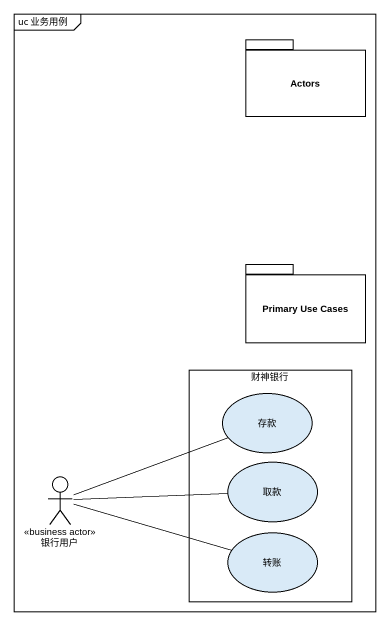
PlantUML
@startuml
mainframe uc 业务用例
package Actors {
}
package "Primary Use Cases" as Primary_Use_Cases {
}
rectangle 财神银行 {
  usecase 存款
  usecase 取款
  usecase 转账
}
actor 银行用户 <<business actor>>
银行用户 -right- 存款
银行用户 -right- 取款
银行用户 -right- 转账
@enduml
